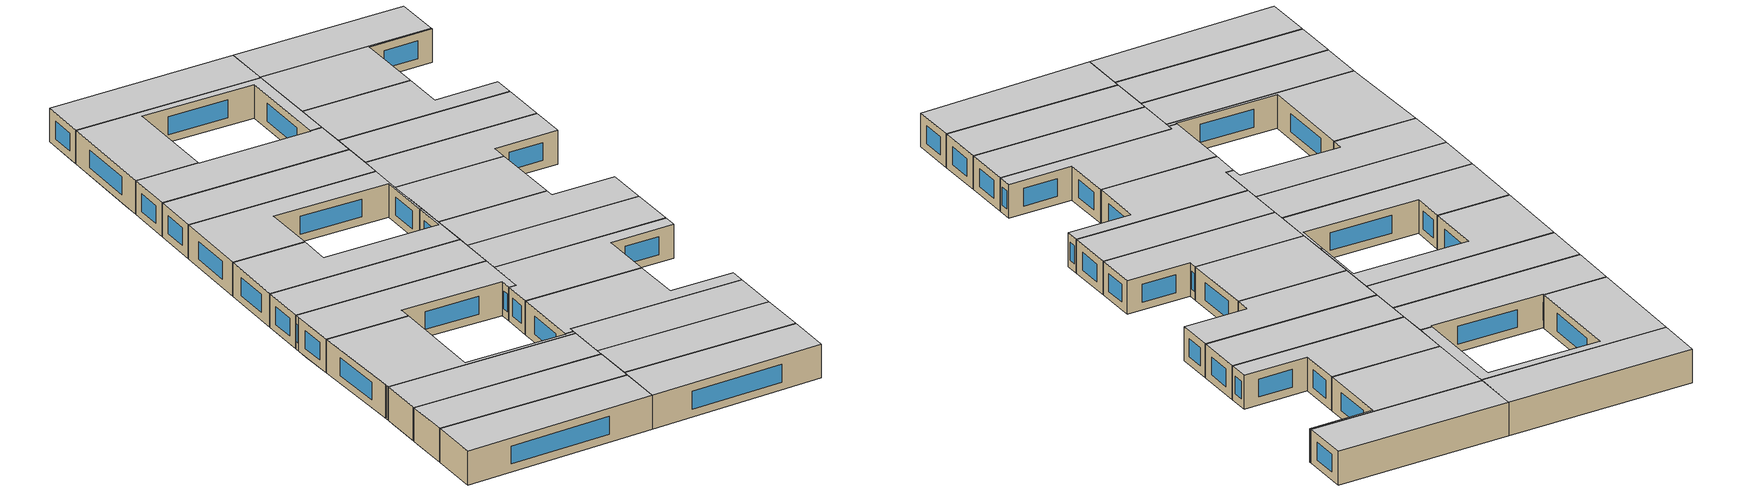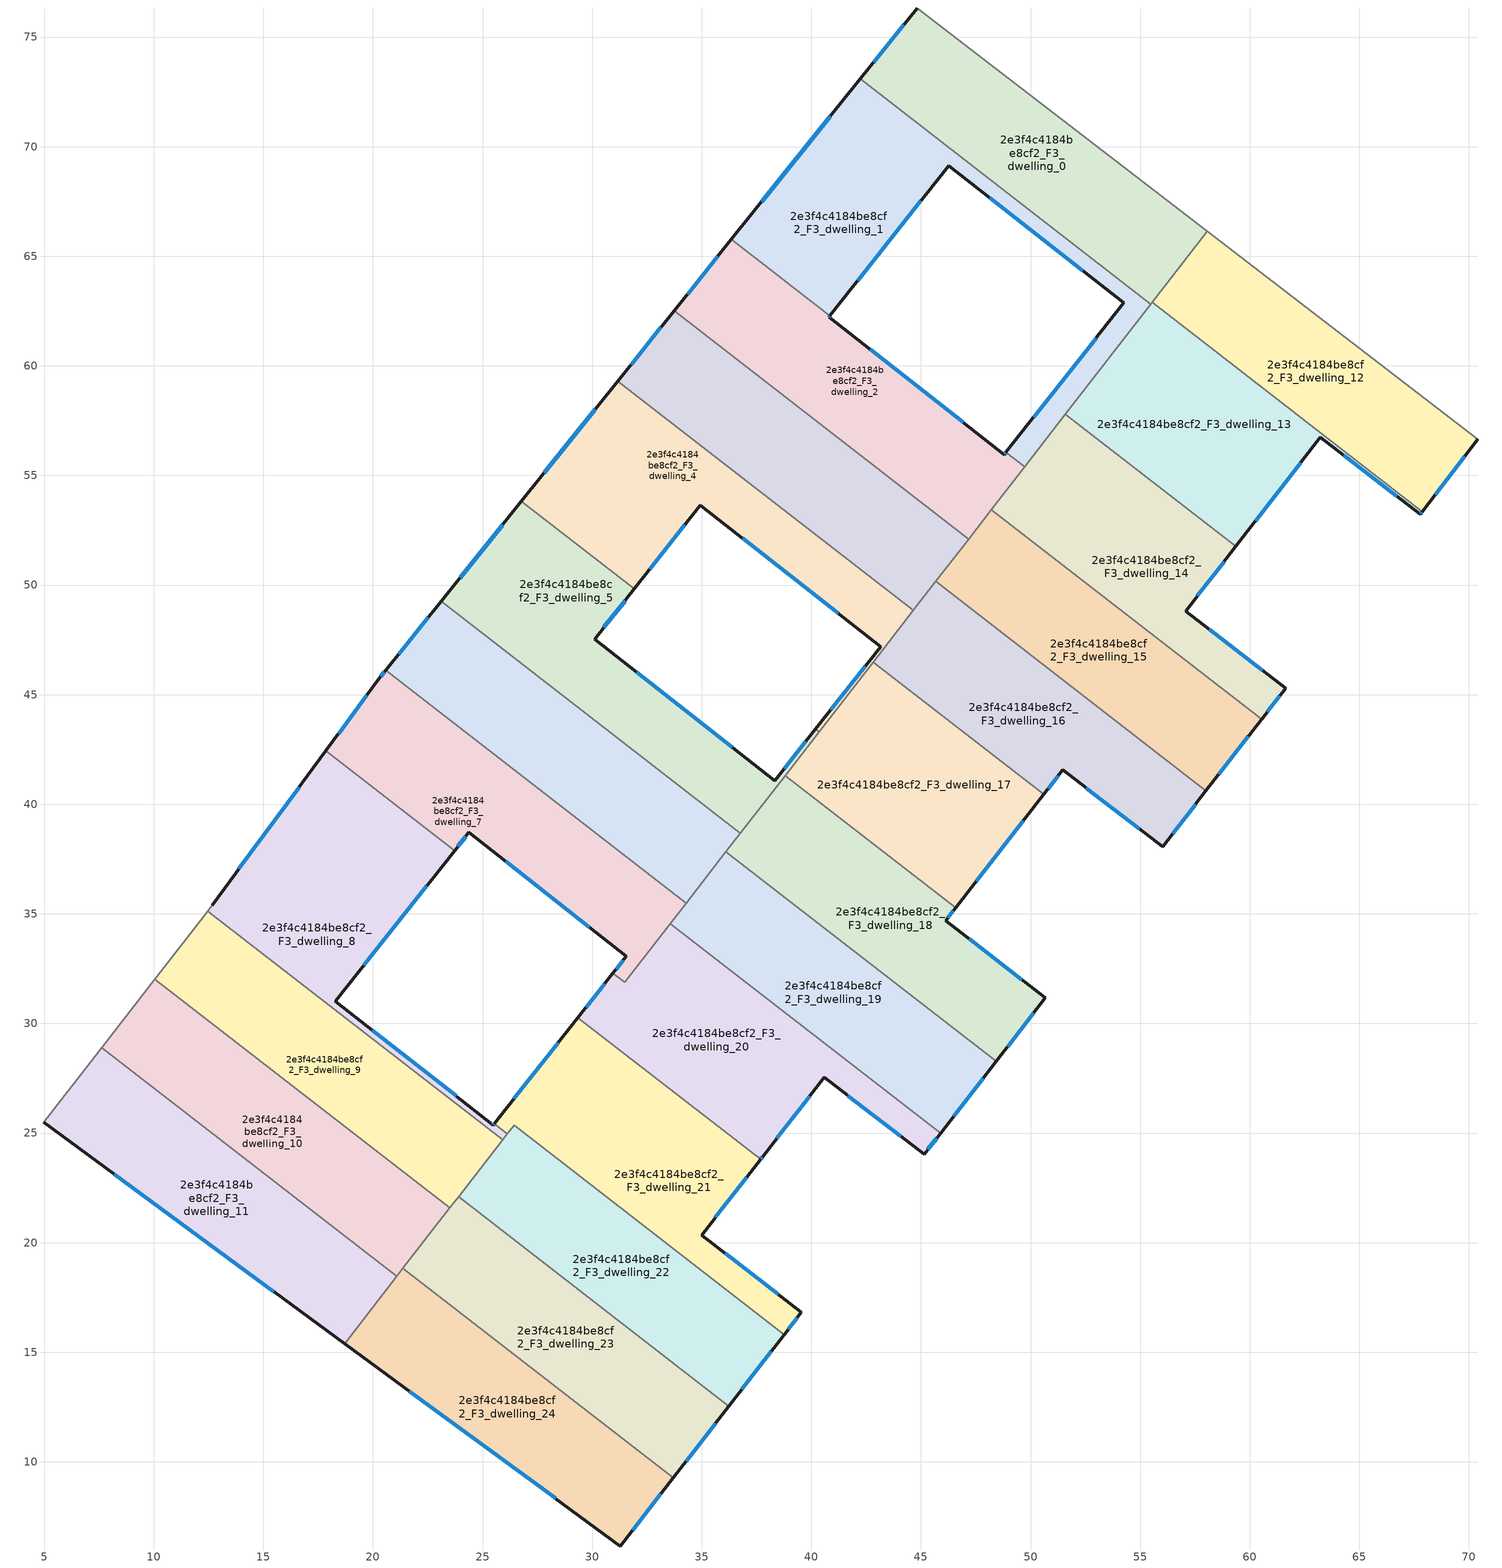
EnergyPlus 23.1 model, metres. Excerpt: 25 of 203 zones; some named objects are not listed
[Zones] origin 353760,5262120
2e3f4c4184be8cf2_F3_dwelling_0
 floor to 2e3f4c4184be8cf2_F2_dwelling_0 (EU_floor_Construction): 58.07,66.14 55.69,63.07 42.43,73.35 44.82,76.32 z9
 floor to 2e3f4c4184be8cf2_F2_dwelling_1 (EU_floor_Construction): 55.69,63.07 55.49,62.81 42.23,73.1 42.43,73.35 z9
 wall outside (EU_wall_Construction): 44.82,76.32 42.23,73.1 z9:12
 wall to 2e3f4c4184be8cf2_F3_dwelling_1 (EU_wall_Construction): 42.23,73.1 55.49,62.81 z9:12
 wall adiabatic (EU_wall_Construction): 58.07,66.14 44.82,76.32 z9:12
 wall to 2e3f4c4184be8cf2_F3_dwelling_12 (EU_wall_Construction): 55.56,62.9 58.07,66.14 z9:12
 wall to 2e3f4c4184be8cf2_F3_dwelling_13 (EU_wall_Construction): 55.49,62.81 55.56,62.9 z9:12
 window (EU_Window_Construction): 44.21,75.57 42.84,73.85 z9.7:11.3
 ceiling to 2e3f4c4184be8cf2_F4_dwelling_0 (EU_floor_Construction): 55.49,62.81 58.07,66.14 44.82,76.32 42.23,73.1 z12
2e3f4c4184be8cf2_F3_dwelling_1
 floor to 2e3f4c4184be8cf2_F2_dwelling_1 (EU_floor_Construction): 46.26,69.14 41.83,63.53 37.35,67.01 42.23,73.1 55.49,62.81 50.71,56.64 49.86,57.3 54.26,62.87 z9
 floor to 2e3f4c4184be8cf2_F2_dwelling_2 (EU_floor_Construction): 50.71,56.64 49.73,55.39 48.88,56.05 49.86,57.3 z9; 41.83,63.53 40.85,62.28 36.35,65.76 37.35,67.01 z9
 wall outside (EU_wall_Construction): 40.85,62.28 46.26,69.14 54.26,62.87 48.88,56.05 / 42.23,73.1 36.35,65.76 z9:12
 wall to 2e3f4c4184be8cf2_F3_dwelling_2 (EU_wall_Construction): 48.88,56.05 49.73,55.39 / 36.35,65.76 40.85,62.28 z9:12
 wall to 2e3f4c4184be8cf2_F3_dwelling_13 (EU_wall_Construction): 51.59,57.79 55.49,62.81 z9:12
 wall to 2e3f4c4184be8cf2_F3_dwelling_14 (EU_wall_Construction): 49.73,55.39 51.59,57.79 z9:12
 window (EU_Window_Construction): 53,61.27 50.14,57.65 / 48.14,67.66 52.38,64.34 / 42.12,63.89 44.99,67.53 / 40.85,71.38 37.73,67.49 z9.7:11.3
 ceiling to 2e3f4c4184be8cf2_F4_dwelling_1 (EU_floor_Construction): 49.73,55.39 55.49,62.81 42.23,73.1 36.35,65.76 40.85,62.28 46.26,69.14 54.26,62.87 48.88,56.05 z12
2e3f4c4184be8cf2_F3_dwelling_10
 floor to 2e3f4c4184be8cf2_F2_dwelling_11 (EU_floor_Construction): 23.21,21.2 21.09,18.46 7.62,28.9 9.75,31.64 z9
 floor to 2e3f4c4184be8cf2_F2_dwelling_10 (EU_floor_Construction): 23.51,21.58 23.21,21.2 9.75,31.64 10.05,32.02 z9
 wall adiabatic (EU_wall_Construction): 10.05,32.02 7.62,28.9 z9:12
 wall to 2e3f4c4184be8cf2_F3_dwelling_9 (EU_wall_Construction): 23.51,21.58 10.05,32.02 z9:12
 wall to 2e3f4c4184be8cf2_F3_dwelling_11 (EU_wall_Construction): 7.62,28.9 21.09,18.46 z9:12
 wall to 2e3f4c4184be8cf2_F3_dwelling_23 (EU_wall_Construction): 21.37,18.82 23.51,21.58 z9:12
 wall to 2e3f4c4184be8cf2_F3_dwelling_24 (EU_wall_Construction): 21.09,18.46 21.37,18.82 z9:12
 ceiling to 2e3f4c4184be8cf2_F4_dwelling_10 (EU_floor_Construction): 21.09,18.46 23.51,21.58 10.05,32.02 7.62,28.9 z12
2e3f4c4184be8cf2_F3_dwelling_11
 floor to 2e3f4c4184be8cf2_F2_dwelling_12 (EU_floor_Construction): 20.89,18.21 18.71,15.4 4.97,25.49 7.43,28.65 z9
 floor to 2e3f4c4184be8cf2_F2_dwelling_11 (EU_floor_Construction): 21.09,18.46 20.89,18.21 7.43,28.65 7.62,28.9 z9
 wall outside (EU_wall_Construction): 4.97,25.49 18.71,15.4 z9:12
 wall adiabatic (EU_wall_Construction): 7.62,28.9 4.97,25.49 z9:12
 wall to 2e3f4c4184be8cf2_F3_dwelling_24 (EU_wall_Construction): 18.71,15.4 21.09,18.46 z9:12
 window (EU_Window_Construction): 8.2,23.12 15.48,17.77 z9.7:11.3
 ceiling to 2e3f4c4184be8cf2_F4_dwelling_11 (EU_floor_Construction): 18.71,15.4 21.09,18.46 7.62,28.9 4.97,25.49 z12
2e3f4c4184be8cf2_F3_dwelling_12
 floor to 2e3f4c4184be8cf2_F2_dwelling_13 (EU_floor_Construction): 70.41,56.66 67.88,53.34 55.55,62.9 58.07,66.14 z9
 wall outside (EU_wall_Construction): 67.88,53.34 70.41,56.66 z9:12
 wall to 2e3f4c4184be8cf2_F3_dwelling_13 (EU_wall_Construction): 55.55,62.9 67.88,53.34 z9:12
 wall adiabatic (EU_wall_Construction): 70.41,56.66 58.07,66.14 z9:12
 window (EU_Window_Construction): 68.47,54.12 69.82,55.88 z9.7:11.3
 ceiling to 2e3f4c4184be8cf2_F4_dwelling_12 (EU_floor_Construction): 67.88,53.34 70.41,56.66 58.07,66.14 55.55,62.9 z12
2e3f4c4184be8cf2_F3_dwelling_13
 floor to 2e3f4c4184be8cf2_F2_dwelling_14 (EU_floor_Construction): 63.22,56.74 59.37,51.76 51.59,57.79 55.55,62.9 67.88,53.34 67.79,53.22 z9
 wall outside (EU_wall_Construction): 59.37,51.76 63.22,56.74 67.79,53.22 67.88,53.34 z9:12
 wall to 2e3f4c4184be8cf2_F3_dwelling_14 (EU_wall_Construction): 51.59,57.79 59.37,51.76 z9:12
 window (EU_Window_Construction): 67.81,53.25 67.86,53.31 / 64.3,55.91 66.71,54.05 / 60.27,52.93 62.32,55.57 z9.7:11.3
 ceiling to 2e3f4c4184be8cf2_F4_dwelling_13 (EU_floor_Construction): 67.79,53.22 67.88,53.34 55.55,62.9 51.59,57.79 59.37,51.76 63.22,56.74 z12
2e3f4c4184be8cf2_F3_dwelling_14
 floor to 2e3f4c4184be8cf2_F2_dwelling_15 (EU_floor_Construction): 59.37,51.76 57.07,48.81 61.64,45.29 60.54,43.88 48.22,53.43 51.59,57.79 z9
 wall outside (EU_wall_Construction): 60.54,43.88 61.64,45.29 57.07,48.81 59.37,51.76 z9:12
 wall to 2e3f4c4184be8cf2_F3_dwelling_15 (EU_wall_Construction): 48.22,53.43 60.54,43.88 z9:12
 wall to 2e3f4c4184be8cf2_F3_dwelling_2 (EU_wall_Construction): 49.73,55.39 48.22,53.43 z9:12
 window (EU_Window_Construction): 57.61,49.5 58.83,51.07 / 60.56,46.12 58.14,47.98 / 60.8,44.21 61.38,44.96 z9.7:11.3
 ceiling to 2e3f4c4184be8cf2_F4_dwelling_14 (EU_floor_Construction): 60.54,43.88 61.64,45.29 57.07,48.81 59.37,51.76 51.59,57.79 48.22,53.43 z12
2e3f4c4184be8cf2_F3_dwelling_15
 floor to 2e3f4c4184be8cf2_F2_dwelling_16 (EU_floor_Construction): 60.54,43.88 58,40.61 45.68,50.17 48.22,53.43 z9
 wall outside (EU_wall_Construction): 58,40.61 60.54,43.88 z9:12
 wall to 2e3f4c4184be8cf2_F3_dwelling_16 (EU_wall_Construction): 45.68,50.17 58,40.61 z9:12
 wall to 2e3f4c4184be8cf2_F3_dwelling_3 (EU_wall_Construction): 47.17,52.09 45.68,50.17 z9:12
 wall to 2e3f4c4184be8cf2_F3_dwelling_2 (EU_wall_Construction): 48.21,53.43 47.17,52.09 z9:12
 window (EU_Window_Construction): 58.6,41.38 59.94,43.11 z9.7:11.3
 ceiling to 2e3f4c4184be8cf2_F4_dwelling_15 (EU_floor_Construction): 58,40.61 60.54,43.88 48.22,53.43 45.68,50.17 z12
2e3f4c4184be8cf2_F3_dwelling_16
 floor to 2e3f4c4184be8cf2_F2_dwelling_17 (EU_floor_Construction): 58,40.61 56.02,38.06 51.47,41.56 50.6,40.45 42.83,46.49 45.68,50.17 z9
 wall outside (EU_wall_Construction): 50.6,40.45 51.47,41.56 56.02,38.06 58,40.61 z9:12
 wall to 2e3f4c4184be8cf2_F3_dwelling_17 (EU_wall_Construction): 42.83,46.49 50.6,40.45 z9:12
 wall to 2e3f4c4184be8cf2_F3_dwelling_4 (EU_wall_Construction): 44.66,48.85 42.83,46.49 z9:12
 wall to 2e3f4c4184be8cf2_F3_dwelling_3 (EU_wall_Construction): 45.68,50.17 44.66,48.85 z9:12
 window (EU_Window_Construction): 56.49,38.66 57.54,40.01 / 52.54,40.74 54.95,38.88 / 50.81,40.71 51.26,41.3 z9.7:11.3
 ceiling to 2e3f4c4184be8cf2_F4_dwelling_16 (EU_floor_Construction): 56.02,38.06 58,40.61 45.68,50.17 42.83,46.49 50.6,40.45 51.47,41.56 z12
2e3f4c4184be8cf2_F3_dwelling_17
 floor to 2e3f4c4184be8cf2_F2_dwelling_18 (EU_floor_Construction): 50.6,40.45 46.59,35.28 38.81,41.31 42.83,46.49 z9
 wall outside (EU_wall_Construction): 46.59,35.28 50.6,40.45 z9:12
 wall to 2e3f4c4184be8cf2_F3_dwelling_18 (EU_wall_Construction): 38.81,41.31 46.59,35.28 z9:12
 wall to 2e3f4c4184be8cf2_F3_dwelling_5 (EU_wall_Construction): 40.35,43.3 38.81,41.31 z9:12
 wall to 2e3f4c4184be8cf2_F3_dwelling_4 (EU_wall_Construction): 42.82,46.49 40.35,43.3 z9:12
 window (EU_Window_Construction): 47.53,36.49 49.66,39.24 z9.7:11.3
 ceiling to 2e3f4c4184be8cf2_F4_dwelling_17 (EU_floor_Construction): 46.59,35.28 50.6,40.45 42.83,46.49 38.81,41.31 z12
2e3f4c4184be8cf2_F3_dwelling_18
 floor to 2e3f4c4184be8cf2_F2_dwelling_19 (EU_floor_Construction): 46.59,35.28 46.12,34.68 50.68,31.16 48.43,28.26 36.11,37.82 38.81,41.31 z9
 wall outside (EU_wall_Construction): 48.43,28.26 50.68,31.16 46.12,34.68 46.59,35.28 z9:12
 wall to 2e3f4c4184be8cf2_F3_dwelling_19 (EU_wall_Construction): 36.11,37.82 48.43,28.26 z9:12
 wall to 2e3f4c4184be8cf2_F3_dwelling_6 (EU_wall_Construction): 36.77,38.67 36.11,37.82 z9:12
 wall to 2e3f4c4184be8cf2_F3_dwelling_5 (EU_wall_Construction): 38.81,41.31 36.77,38.67 z9:12
 window (EU_Window_Construction): 46.23,34.82 46.48,35.14 / 49.61,31.99 47.19,33.85 / 48.96,28.94 50.15,30.48 z9.7:11.3
 ceiling to 2e3f4c4184be8cf2_F4_dwelling_18 (EU_floor_Construction): 48.43,28.26 50.68,31.16 46.12,34.68 46.59,35.28 38.81,41.31 36.11,37.82 z12
2e3f4c4184be8cf2_F3_dwelling_19
 floor to 2e3f4c4184be8cf2_F2_dwelling_20 (EU_floor_Construction): 48.43,28.26 45.89,25 33.57,34.55 36.11,37.82 z9
 wall outside (EU_wall_Construction): 45.89,25 48.43,28.26 z9:12
 wall to 2e3f4c4184be8cf2_F3_dwelling_20 (EU_wall_Construction): 33.57,34.55 45.89,25 z9:12
 wall to 2e3f4c4184be8cf2_F3_dwelling_7 (EU_wall_Construction): 34.29,35.48 33.57,34.55 z9:12
 wall to 2e3f4c4184be8cf2_F3_dwelling_6 (EU_wall_Construction): 36.11,37.82 34.29,35.48 z9:12
 window (EU_Window_Construction): 46.49,25.76 47.83,27.5 z9.7:11.3
 ceiling to 2e3f4c4184be8cf2_F4_dwelling_19 (EU_floor_Construction): 45.89,25 48.43,28.26 36.11,37.82 33.57,34.55 z12
2e3f4c4184be8cf2_F3_dwelling_2
 floor to 2e3f4c4184be8cf2_F2_dwelling_2 (EU_floor_Construction): 40.85,62.28 40.81,62.22 48.8,55.95 48.88,56.05 49.73,55.39 47.75,52.84 34.33,63.25 36.35,65.76 z9
 floor to 2e3f4c4184be8cf2_F2_dwelling_3 (EU_floor_Construction): 47.75,52.84 47.17,52.09 33.74,62.51 34.33,63.25 z9
 wall outside (EU_wall_Construction): 48.88,56.05 48.8,55.95 40.81,62.22 40.85,62.28 / 36.35,65.76 33.74,62.51 z9:12
 wall to 2e3f4c4184be8cf2_F3_dwelling_3 (EU_wall_Construction): 33.74,62.51 47.17,52.09 z9:12
 window (EU_Window_Construction): 46.93,57.42 42.68,60.75 / 48.86,56.03 48.82,55.97 / 35.74,65 34.35,63.27 / 40.82,62.24 40.84,62.26 z9.7:11.3
 ceiling to 2e3f4c4184be8cf2_F4_dwelling_2 (EU_floor_Construction): 47.17,52.09 49.73,55.39 48.88,56.05 48.8,55.95 40.81,62.22 40.85,62.28 36.35,65.76 33.74,62.51 z12
2e3f4c4184be8cf2_F3_dwelling_20
 floor to 2e3f4c4184be8cf2_F2_dwelling_21 (EU_floor_Construction): 40.58,27.54 37.77,23.92 30,29.95 33.57,34.55 45.89,25 45.14,24.03 z9
 floor to 2e3f4c4184be8cf2_F2_dwelling_8 (EU_floor_Construction): 33.34,34.26 29.91,29.83 29.35,30.26 30.95,32.29 31.49,31.87 z9
 floor to 2e3f4c4184be8cf2_F2_dwelling_22 (EU_floor_Construction): 37.77,23.92 37.68,23.8 29.91,29.83 30,29.95 z9
 wall outside (EU_wall_Construction): 37.68,23.8 37.77,23.92 40.58,27.54 45.14,24.03 45.89,25 / 30.95,32.29 29.35,30.26 z9:12
 wall to 2e3f4c4184be8cf2_F3_dwelling_7 (EU_wall_Construction): 33.57,34.55 31.49,31.87 30.95,32.29 z9:12
 wall to 2e3f4c4184be8cf2_F3_dwelling_21 (EU_wall_Construction): 29.35,30.26 37.68,23.8 z9:12
 window (EU_Window_Construction): 45.32,24.26 45.72,24.77 / 41.65,26.71 44.07,24.85 / 38.43,24.77 39.92,26.69 / 37.7,23.83 37.75,23.89 / 30.57,31.81 29.72,30.74 z9.7:11.3
 ceiling to 2e3f4c4184be8cf2_F4_dwelling_20 (EU_floor_Construction): 45.14,24.03 45.89,25 33.57,34.55 31.49,31.87 30.95,32.29 29.35,30.26 37.68,23.8 37.77,23.92 40.58,27.54 z12
2e3f4c4184be8cf2_F3_dwelling_21
 floor to 2e3f4c4184be8cf2_F2_dwelling_22 (EU_floor_Construction): 37.68,23.8 35,20.33 39.55,16.82 38.76,15.8 26.44,25.36 29.91,29.83 z9
 floor to 2e3f4c4184be8cf2_F2_dwelling_9 (EU_floor_Construction): 29.85,29.76 26.13,24.96 25.53,25.43 29.3,30.2 z9
 floor to 2e3f4c4184be8cf2_F2_dwelling_8 (EU_floor_Construction): 29.91,29.83 29.85,29.76 29.3,30.2 29.35,30.26 z9
 wall outside (EU_wall_Construction): 38.76,15.8 39.55,16.82 35,20.33 37.68,23.8 / 29.35,30.26 25.53,25.43 z9:12
 wall to 2e3f4c4184be8cf2_F3_dwelling_22 (EU_wall_Construction): 26.13,24.96 26.44,25.36 38.76,15.8 z9:12
 wall to 2e3f4c4184be8cf2_F3_dwelling_8 (EU_wall_Construction): 25.53,25.43 26.13,24.96 z9:12
 window (EU_Window_Construction): 38.95,16.04 39.37,16.58 / 28.45,29.13 26.43,26.56 / 35.63,21.15 37.05,22.99 / 38.48,17.64 36.07,19.51 z9.7:11.3
 ceiling to 2e3f4c4184be8cf2_F4_dwelling_21 (EU_floor_Construction): 38.76,15.8 39.55,16.82 35,20.33 37.68,23.8 29.35,30.26 25.53,25.43 26.13,24.96 26.44,25.36 z12
2e3f4c4184be8cf2_F3_dwelling_22
 floor to 2e3f4c4184be8cf2_F2_dwelling_23 (EU_floor_Construction): 38.76,15.8 36.23,12.54 23.91,22.09 26.44,25.36 z9
 wall outside (EU_wall_Construction): 36.23,12.54 38.76,15.8 z9:12
 wall to 2e3f4c4184be8cf2_F3_dwelling_23 (EU_wall_Construction): 23.91,22.09 36.23,12.54 z9:12
 wall to 2e3f4c4184be8cf2_F3_dwelling_8 (EU_wall_Construction): 26.13,24.96 25.92,24.69 z9:12
 wall to 2e3f4c4184be8cf2_F3_dwelling_9 (EU_wall_Construction): 25.92,24.69 23.91,22.09 z9:12
 window (EU_Window_Construction): 36.82,13.3 38.17,15.03 z9.7:11.3
 ceiling to 2e3f4c4184be8cf2_F4_dwelling_22 (EU_floor_Construction): 36.23,12.54 38.76,15.8 26.44,25.36 23.91,22.09 z12
2e3f4c4184be8cf2_F3_dwelling_23
 floor to 2e3f4c4184be8cf2_F2_dwelling_24 (EU_floor_Construction): 36.23,12.54 33.69,9.27 21.37,18.83 23.91,22.09 z9
 wall outside (EU_wall_Construction): 33.69,9.27 36.23,12.54 z9:12
 wall to 2e3f4c4184be8cf2_F3_dwelling_24 (EU_wall_Construction): 21.37,18.83 33.69,9.27 z9:12
 wall to 2e3f4c4184be8cf2_F3_dwelling_9 (EU_wall_Construction): 23.91,22.09 23.6,21.7 23.51,21.58 z9:12
 window (EU_Window_Construction): 34.29,10.04 35.63,11.77 z9.7:11.3
 ceiling to 2e3f4c4184be8cf2_F4_dwelling_23 (EU_floor_Construction): 33.69,9.27 36.23,12.54 23.91,22.09 21.37,18.83 z12
2e3f4c4184be8cf2_F3_dwelling_24
 floor to 2e3f4c4184be8cf2_F2_dwelling_25 (EU_floor_Construction): 33.69,9.27 31.28,6.16 18.71,15.4 21.37,18.83 z9
 wall outside (EU_wall_Construction): 18.71,15.4 31.28,6.16 33.69,9.27 z9:12
 window (EU_Window_Construction): 31.85,6.89 33.13,8.54 / 21.66,13.23 28.33,8.33 z9.7:11.3
 ceiling to 2e3f4c4184be8cf2_F4_dwelling_24 (EU_floor_Construction): 31.28,6.16 33.69,9.27 21.37,18.83 18.71,15.4 z12
2e3f4c4184be8cf2_F3_dwelling_3
 floor to 2e3f4c4184be8cf2_F2_dwelling_3 (EU_floor_Construction): 47.17,52.09 45.43,49.84 31.96,60.29 33.74,62.51 z9
 floor to 2e3f4c4184be8cf2_F2_dwelling_4 (EU_floor_Construction): 45.43,49.84 44.66,48.85 31.17,59.31 31.96,60.29 z9
 wall outside (EU_wall_Construction): 33.74,62.51 31.17,59.31 z9:12
 wall to 2e3f4c4184be8cf2_F3_dwelling_4 (EU_wall_Construction): 31.17,59.31 44.66,48.85 z9:12
 window (EU_Window_Construction): 33.14,61.76 31.77,60.06 z9.7:11.3
 ceiling to 2e3f4c4184be8cf2_F4_dwelling_3 (EU_floor_Construction): 44.66,48.85 47.17,52.09 33.74,62.51 31.17,59.31 z12
2e3f4c4184be8cf2_F3_dwelling_4
 floor to 2e3f4c4184be8cf2_F2_dwelling_4 (EU_floor_Construction): 44.66,48.85 42.81,46.47 42.67,46.57 43.16,47.19 34.94,53.64 34.41,52.98 29.29,56.96 31.17,59.31 z9
 floor to 2e3f4c4184be8cf2_F2_dwelling_5 (EU_floor_Construction): 42.81,46.47 40.35,43.3 40.19,43.42 42.67,46.57 z9; 34.41,52.98 31.93,49.83 26.78,53.83 29.29,56.96 z9
 wall outside (EU_wall_Construction): 31.93,49.83 34.94,53.64 43.16,47.19 40.19,43.42 / 31.17,59.31 26.78,53.83 z9:12
 wall to 2e3f4c4184be8cf2_F3_dwelling_5 (EU_wall_Construction): 40.19,43.42 40.35,43.3 / 26.78,53.83 31.93,49.83 z9:12
 window (EU_Window_Construction): 42.46,46.3 40.88,44.31 / 36.87,52.13 41.23,48.7 / 32.63,50.72 34.23,52.75 / 30.14,58.02 27.81,55.11 z9.7:11.3
 ceiling to 2e3f4c4184be8cf2_F4_dwelling_4 (EU_floor_Construction): 43.16,47.19 40.19,43.42 40.35,43.3 44.66,48.85 31.17,59.31 26.78,53.83 31.93,49.83 34.94,53.64 z12
2e3f4c4184be8cf2_F3_dwelling_5
 floor to 2e3f4c4184be8cf2_F2_dwelling_5 (EU_floor_Construction): 31.93,49.83 30.11,47.53 38.33,41.08 40.19,43.42 40.35,43.3 37.91,40.15 24.28,50.72 26.78,53.83 z9
 floor to 2e3f4c4184be8cf2_F2_dwelling_6 (EU_floor_Construction): 37.91,40.15 36.77,38.67 23.12,49.26 24.28,50.72 z9
 wall outside (EU_wall_Construction): 26.78,53.83 23.12,49.26 / 40.19,43.42 38.33,41.08 30.11,47.53 31.93,49.83 z9:12
 wall to 2e3f4c4184be8cf2_F3_dwelling_6 (EU_wall_Construction): 23.12,49.26 36.77,38.67 z9:12
 window (EU_Window_Construction): 25.92,52.75 23.98,50.33 / 30.54,48.07 31.5,49.29 / 36.4,42.59 32.04,46.02 / 39.75,42.87 38.77,41.63 z9.7:11.3
 ceiling to 2e3f4c4184be8cf2_F4_dwelling_5 (EU_floor_Construction): 38.33,41.08 30.11,47.53 31.93,49.83 26.78,53.83 23.12,49.26 36.77,38.67 40.35,43.3 40.19,43.42 z12
2e3f4c4184be8cf2_F3_dwelling_6
 floor to 2e3f4c4184be8cf2_F2_dwelling_6 (EU_floor_Construction): 36.77,38.67 35.62,37.2 21.95,47.81 23.12,49.26 z9
 floor to 2e3f4c4184be8cf2_F2_dwelling_7 (EU_floor_Construction): 35.62,37.2 34.29,35.48 20.59,46.11 21.95,47.81 z9
 wall outside (EU_wall_Construction): 23.12,49.26 20.59,46.11 z9:12
 wall to 2e3f4c4184be8cf2_F3_dwelling_7 (EU_wall_Construction): 20.59,46.11 34.29,35.48 z9:12
 window (EU_Window_Construction): 22.52,48.52 21.18,46.85 z9.7:11.3
 ceiling to 2e3f4c4184be8cf2_F4_dwelling_6 (EU_floor_Construction): 34.29,35.48 36.77,38.67 23.12,49.26 20.59,46.11 z12
2e3f4c4184be8cf2_F3_dwelling_7
 floor to 2e3f4c4184be8cf2_F2_dwelling_7 (EU_floor_Construction): 34.29,35.48 33.34,34.26 19.66,44.88 20.29,45.75 20.59,46.11 z9
 floor to 2e3f4c4184be8cf2_F2_dwelling_8 (EU_floor_Construction): 33.34,34.26 31.49,31.87 30.95,32.29 31.56,33.06 24.38,38.71 23.72,37.89 17.86,42.44 19.66,44.88 z9
 wall outside (EU_wall_Construction): 23.72,37.89 24.38,38.71 31.56,33.06 30.95,32.29 / 20.59,46.11 20.29,45.75 17.86,42.44 z9:12
 wall to 2e3f4c4184be8cf2_F3_dwelling_8 (EU_wall_Construction): 17.86,42.44 23.72,37.89 z9:12
 window (EU_Window_Construction): 31.42,32.88 31.09,32.47 / 26.06,37.39 29.87,34.39 / 23.88,38.08 24.22,38.52 / 19.72,44.97 18.43,43.21 / 20.52,46.03 20.36,45.83 z9.7:11.3
 ceiling to 2e3f4c4184be8cf2_F4_dwelling_7 (EU_floor_Construction): 31.49,31.87 34.29,35.48 20.59,46.11 20.29,45.75 17.86,42.44 23.72,37.89 24.38,38.71 31.56,33.06 30.95,32.29 z12
2e3f4c4184be8cf2_F3_dwelling_8
 floor to 2e3f4c4184be8cf2_F2_dwelling_8 (EU_floor_Construction): 23.72,37.89 22.07,35.8 16.28,40.29 17.86,42.44 z9
 floor to 2e3f4c4184be8cf2_F2_dwelling_9 (EU_floor_Construction): 22.07,35.8 18.29,31.02 25.48,25.37 25.53,25.43 26.13,24.96 26.02,24.82 25.92,24.69 12.46,35.12 12.64,35.36 16.28,40.29 z9
 wall outside (EU_wall_Construction): 25.53,25.43 25.48,25.37 18.29,31.02 18.31,31.03 23.72,37.89 / 17.86,42.44 12.67,35.4 z9:12
 wall to 2e3f4c4184be8cf2_F3_dwelling_9 (EU_wall_Construction): 12.46,35.12 25.92,24.69 z9:12
 wall adiabatic (EU_wall_Construction): 12.67,35.4 12.64,35.36 12.46,35.12 z9:12
 window (EU_Window_Construction): 25.52,25.41 25.49,25.38 / 16.64,40.79 13.89,37.05 / 19.58,32.64 22.45,36.28 / 23.79,26.69 19.98,29.69 z9.7:11.3
 ceiling to 2e3f4c4184be8cf2_F4_dwelling_8 (EU_floor_Construction): 25.92,24.69 26.13,24.96 25.53,25.43 25.48,25.37 18.29,31.02 18.31,31.03 23.72,37.89 17.86,42.44 12.67,35.4 12.64,35.36 12.46,35.12 z12
2e3f4c4184be8cf2_F3_dwelling_9
 floor to 2e3f4c4184be8cf2_F2_dwelling_10 (EU_floor_Construction): 25.53,24.19 23.6,21.7 23.51,21.58 10.05,32.02 12.08,34.63 z9
 floor to 2e3f4c4184be8cf2_F2_dwelling_9 (EU_floor_Construction): 25.92,24.69 25.53,24.19 12.08,34.63 12.46,35.12 z9
 wall adiabatic (EU_wall_Construction): 12.46,35.12 10.14,32.14 10.05,32.02 z9:12
 ceiling to 2e3f4c4184be8cf2_F4_dwelling_9 (EU_floor_Construction): 23.6,21.7 25.92,24.69 12.46,35.12 10.14,32.14 10.05,32.02 23.51,21.58 z12
[Building]
EU S2 Campaign: North Axis=0; Terrain=City; Solar Distribution=FullExterior
[Site:Location]
Budapest.Ferenc.Liszt.Intl.AP: Latitude=47.437; Longitude=19.256; Time Zone=1; Elevation=185
[SizingPeriod:WeatherFileDays]
AnnualSizingPeriod: Begin Month=1; Begin Day of Month=1; End Month=12; End Day of Month=31; Day of Week for Start Day=Monday; Use Weather File Daylight Saving Period=No; Use Weather File Rain and Snow Indicators=No
[MATERIAL]
EU_InternalMass_Material: Roughness=MediumRough; Thickness=0.1; Conductivity=1; Density=1800; Specific Heat=900; Thermal Absorptance=0.9; Solar Absorptance=0.7; Visible Absorptance=0.7
[MATERIAL:NOMASS] Roughness=MediumRough; Thermal Absorptance=0.9; Solar Absorptance=0.7; Visible Absorptance=0.7
Name | Thermal Resistance
EU_wall_NoMass | 0.832559
EU_floor_NoMass | 0.872794
[WINDOWMATERIAL:SIMPLEGLAZINGSYSTEM]
EU_Window_SimpleGlazing: UFactor=2.79869; Solar Heat Gain Coefficient=0.75; Visible Transmittance=0.75
[CONSTRUCTION]
EU_wall_Construction: EU_wall_NoMass
EU_floor_Construction: EU_floor_NoMass
EU_Window_Construction: EU_Window_SimpleGlazing
EU_InternalMass_Construction: EU_InternalMass_Material
[ZONE] Type=1; Multiplier=1; Ceiling Height=autocalculate; Floor Area=autocalculate; Part of Total Floor Area=Yes
Name | Volume
2e3f4c4184be8cf2_F3_dwelling_0 | 209.613
2e3f4c4184be8cf2_F3_dwelling_1 | 209.577
2e3f4c4184be8cf2_F3_dwelling_10 | 201.92
2e3f4c4184be8cf2_F3_dwelling_11 | 209.589
2e3f4c4184be8cf2_F3_dwelling_12 | 193.483
2e3f4c4184be8cf2_F3_dwelling_13; 2e3f4c4184be8cf2_F3_dwelling_16 | 193.466
2e3f4c4184be8cf2_F3_dwelling_14 | 193.47
2e3f4c4184be8cf2_F3_dwelling_15 | 193.5
2e3f4c4184be8cf2_F3_dwelling_17 | 193.445
2e3f4c4184be8cf2_F3_dwelling_18 | 193.488
2e3f4c4184be8cf2_F3_dwelling_19 | 193.49
2e3f4c4184be8cf2_F3_dwelling_2 | 209.598
2e3f4c4184be8cf2_F3_dwelling_20 | 203.251
2e3f4c4184be8cf2_F3_dwelling_21 | 202.596
2e3f4c4184be8cf2_F3_dwelling_22 | 193.447
2e3f4c4184be8cf2_F3_dwelling_23 | 193.48
2e3f4c4184be8cf2_F3_dwelling_24 | 193.487
2e3f4c4184be8cf2_F3_dwelling_3 | 209.626
2e3f4c4184be8cf2_F3_dwelling_4 | 209.57
2e3f4c4184be8cf2_F3_dwelling_5 | 209.572
2e3f4c4184be8cf2_F3_dwelling_6 | 209.619
2e3f4c4184be8cf2_F3_dwelling_7 | 209.565
2e3f4c4184be8cf2_F3_dwelling_8 | 207.207
2e3f4c4184be8cf2_F3_dwelling_9 | 200.774
[INTERNALMASS] Construction=EU_InternalMass_Construction
Name | Zone or ZoneList | Surface Area
2e3f4c4184be8cf2_F3_dwelling_0_EU_InternalMass | 2e3f4c4184be8cf2_F3_dwelling_0 | 69.871
2e3f4c4184be8cf2_F3_dwelling_1_EU_InternalMass | 2e3f4c4184be8cf2_F3_dwelling_1 | 69.8589
2e3f4c4184be8cf2_F3_dwelling_2_EU_InternalMass | 2e3f4c4184be8cf2_F3_dwelling_2 | 69.866
2e3f4c4184be8cf2_F3_dwelling_3_EU_InternalMass | 2e3f4c4184be8cf2_F3_dwelling_3 | 69.8756
2e3f4c4184be8cf2_F3_dwelling_4_EU_InternalMass | 2e3f4c4184be8cf2_F3_dwelling_4 | 69.8565
2e3f4c4184be8cf2_F3_dwelling_5_EU_InternalMass | 2e3f4c4184be8cf2_F3_dwelling_5 | 69.8599
2e3f4c4184be8cf2_F3_dwelling_6_EU_InternalMass | 2e3f4c4184be8cf2_F3_dwelling_6 | 69.8729
2e3f4c4184be8cf2_F3_dwelling_7_EU_InternalMass | 2e3f4c4184be8cf2_F3_dwelling_7 | 69.855
2e3f4c4184be8cf2_F3_dwelling_8_EU_InternalMass | 2e3f4c4184be8cf2_F3_dwelling_8 | 69.0692
2e3f4c4184be8cf2_F3_dwelling_9_EU_InternalMass | 2e3f4c4184be8cf2_F3_dwelling_9 | 66.9309
2e3f4c4184be8cf2_F3_dwelling_10_EU_InternalMass | 2e3f4c4184be8cf2_F3_dwelling_10 | 67.3005
2e3f4c4184be8cf2_F3_dwelling_11_EU_InternalMass | 2e3f4c4184be8cf2_F3_dwelling_11 | 69.8628
2e3f4c4184be8cf2_F3_dwelling_12_EU_InternalMass | 2e3f4c4184be8cf2_F3_dwelling_12 | 64.4944
2e3f4c4184be8cf2_F3_dwelling_13_EU_InternalMass | 2e3f4c4184be8cf2_F3_dwelling_13 | 64.4887
2e3f4c4184be8cf2_F3_dwelling_14_EU_InternalMass | 2e3f4c4184be8cf2_F3_dwelling_14 | 64.4901
2e3f4c4184be8cf2_F3_dwelling_15_EU_InternalMass | 2e3f4c4184be8cf2_F3_dwelling_15 | 64.5
2e3f4c4184be8cf2_F3_dwelling_16_EU_InternalMass | 2e3f4c4184be8cf2_F3_dwelling_16 | 64.4884
2e3f4c4184be8cf2_F3_dwelling_17_EU_InternalMass | 2e3f4c4184be8cf2_F3_dwelling_17 | 64.4819
2e3f4c4184be8cf2_F3_dwelling_18_EU_InternalMass | 2e3f4c4184be8cf2_F3_dwelling_18 | 64.4958
2e3f4c4184be8cf2_F3_dwelling_19_EU_InternalMass | 2e3f4c4184be8cf2_F3_dwelling_19 | 64.4968
2e3f4c4184be8cf2_F3_dwelling_20_EU_InternalMass | 2e3f4c4184be8cf2_F3_dwelling_20 | 67.7519
2e3f4c4184be8cf2_F3_dwelling_21_EU_InternalMass | 2e3f4c4184be8cf2_F3_dwelling_21 | 67.5284
2e3f4c4184be8cf2_F3_dwelling_22_EU_InternalMass | 2e3f4c4184be8cf2_F3_dwelling_22 | 64.4824
2e3f4c4184be8cf2_F3_dwelling_23_EU_InternalMass | 2e3f4c4184be8cf2_F3_dwelling_23 | 64.4935
2e3f4c4184be8cf2_F3_dwelling_24_EU_InternalMass | 2e3f4c4184be8cf2_F3_dwelling_24 | 64.4955
[OTHEREQUIPMENT] Fuel Type=Electricity; Design Level Calculation Method=Watts/Area; Power per Zone Floor Area=1; Fraction Latent=0; Fraction Radiant=0; Fraction Lost=0; Carbon Dioxide Generation Rate=0; EndUse Subcategory=EU_Step8_InternalGains
Name | Zone or ZoneList or Space or SpaceList | Schedule
EU_Step8_InternalGain_2e3f4c4184be8cf2_F3_dwelling_0_f000 | 2e3f4c4184be8cf2_F3_dwelling_0 | EU_Step8_GainSchedule_2e3f4c4184be8cf2_F3_dwelling_0_f000
EU_Step8_InternalGain_2e3f4c4184be8cf2_F3_dwelling_1_f000 | 2e3f4c4184be8cf2_F3_dwelling_1 | EU_Step8_GainSchedule_2e3f4c4184be8cf2_F3_dwelling_1_f000
EU_Step8_InternalGain_2e3f4c4184be8cf2_F3_dwelling_2_f000 | 2e3f4c4184be8cf2_F3_dwelling_2 | EU_Step8_GainSchedule_2e3f4c4184be8cf2_F3_dwelling_2_f000
EU_Step8_InternalGain_2e3f4c4184be8cf2_F3_dwelling_3_f000 | 2e3f4c4184be8cf2_F3_dwelling_3 | EU_Step8_GainSchedule_2e3f4c4184be8cf2_F3_dwelling_3_f000
EU_Step8_InternalGain_2e3f4c4184be8cf2_F3_dwelling_4_f000 | 2e3f4c4184be8cf2_F3_dwelling_4 | EU_Step8_GainSchedule_2e3f4c4184be8cf2_F3_dwelling_4_f000
EU_Step8_InternalGain_2e3f4c4184be8cf2_F3_dwelling_5_f000 | 2e3f4c4184be8cf2_F3_dwelling_5 | EU_Step8_GainSchedule_2e3f4c4184be8cf2_F3_dwelling_5_f000
EU_Step8_InternalGain_2e3f4c4184be8cf2_F3_dwelling_6_f000 | 2e3f4c4184be8cf2_F3_dwelling_6 | EU_Step8_GainSchedule_2e3f4c4184be8cf2_F3_dwelling_6_f000
EU_Step8_InternalGain_2e3f4c4184be8cf2_F3_dwelling_7_f000 | 2e3f4c4184be8cf2_F3_dwelling_7 | EU_Step8_GainSchedule_2e3f4c4184be8cf2_F3_dwelling_7_f000
EU_Step8_InternalGain_2e3f4c4184be8cf2_F3_dwelling_8_f000 | 2e3f4c4184be8cf2_F3_dwelling_8 | EU_Step8_GainSchedule_2e3f4c4184be8cf2_F3_dwelling_8_f000
EU_Step8_InternalGain_2e3f4c4184be8cf2_F3_dwelling_9_f000 | 2e3f4c4184be8cf2_F3_dwelling_9 | EU_Step8_GainSchedule_2e3f4c4184be8cf2_F3_dwelling_9_f000
EU_Step8_InternalGain_2e3f4c4184be8cf2_F3_dwelling_10_f000 | 2e3f4c4184be8cf2_F3_dwelling_10 | EU_Step8_GainSchedule_2e3f4c4184be8cf2_F3_dwelling_10_f000
EU_Step8_InternalGain_2e3f4c4184be8cf2_F3_dwelling_11_f000 | 2e3f4c4184be8cf2_F3_dwelling_11 | EU_Step8_GainSchedule_2e3f4c4184be8cf2_F3_dwelling_11_f000
EU_Step8_InternalGain_2e3f4c4184be8cf2_F3_dwelling_12_f000 | 2e3f4c4184be8cf2_F3_dwelling_12 | EU_Step8_GainSchedule_2e3f4c4184be8cf2_F3_dwelling_12_f000
EU_Step8_InternalGain_2e3f4c4184be8cf2_F3_dwelling_13_f000 | 2e3f4c4184be8cf2_F3_dwelling_13 | EU_Step8_GainSchedule_2e3f4c4184be8cf2_F3_dwelling_13_f000
EU_Step8_InternalGain_2e3f4c4184be8cf2_F3_dwelling_14_f000 | 2e3f4c4184be8cf2_F3_dwelling_14 | EU_Step8_GainSchedule_2e3f4c4184be8cf2_F3_dwelling_14_f000
EU_Step8_InternalGain_2e3f4c4184be8cf2_F3_dwelling_15_f000 | 2e3f4c4184be8cf2_F3_dwelling_15 | EU_Step8_GainSchedule_2e3f4c4184be8cf2_F3_dwelling_15_f000
EU_Step8_InternalGain_2e3f4c4184be8cf2_F3_dwelling_16_f000 | 2e3f4c4184be8cf2_F3_dwelling_16 | EU_Step8_GainSchedule_2e3f4c4184be8cf2_F3_dwelling_16_f000
EU_Step8_InternalGain_2e3f4c4184be8cf2_F3_dwelling_17_f000 | 2e3f4c4184be8cf2_F3_dwelling_17 | EU_Step8_GainSchedule_2e3f4c4184be8cf2_F3_dwelling_17_f000
EU_Step8_InternalGain_2e3f4c4184be8cf2_F3_dwelling_18_f000 | 2e3f4c4184be8cf2_F3_dwelling_18 | EU_Step8_GainSchedule_2e3f4c4184be8cf2_F3_dwelling_18_f000
EU_Step8_InternalGain_2e3f4c4184be8cf2_F3_dwelling_19_f000 | 2e3f4c4184be8cf2_F3_dwelling_19 | EU_Step8_GainSchedule_2e3f4c4184be8cf2_F3_dwelling_19_f000
EU_Step8_InternalGain_2e3f4c4184be8cf2_F3_dwelling_20_f000 | 2e3f4c4184be8cf2_F3_dwelling_20 | EU_Step8_GainSchedule_2e3f4c4184be8cf2_F3_dwelling_20_f000
EU_Step8_InternalGain_2e3f4c4184be8cf2_F3_dwelling_21_f000 | 2e3f4c4184be8cf2_F3_dwelling_21 | EU_Step8_GainSchedule_2e3f4c4184be8cf2_F3_dwelling_21_f000
EU_Step8_InternalGain_2e3f4c4184be8cf2_F3_dwelling_22_f000 | 2e3f4c4184be8cf2_F3_dwelling_22 | EU_Step8_GainSchedule_2e3f4c4184be8cf2_F3_dwelling_22_f000
EU_Step8_InternalGain_2e3f4c4184be8cf2_F3_dwelling_23_f000 | 2e3f4c4184be8cf2_F3_dwelling_23 | EU_Step8_GainSchedule_2e3f4c4184be8cf2_F3_dwelling_23_f000
EU_Step8_InternalGain_2e3f4c4184be8cf2_F3_dwelling_24_f000 | 2e3f4c4184be8cf2_F3_dwelling_24 | EU_Step8_GainSchedule_2e3f4c4184be8cf2_F3_dwelling_24_f000
[ZONEVENTILATION:DESIGNFLOWRATE] Schedule=EU_AlwaysOn; Design Flow Rate Calculation Method=AirChanges/Hour; Air Changes per Hour=0.475469; Ventilation Type=Natural; Fan Pressure Rise=0; Fan Total Efficiency=1; Constant Term Coefficient=1; Temperature Term Coefficient=0; Velocity Term Coefficient=0; Velocity Squared Term Coefficient=0; Minimum Indoor Temperature=-100; Maximum Indoor Temperature=100; Delta Temperature=-100; Minimum Outdoor Temperature=-100; Maximum Outdoor Temperature=100; Maximum Wind Speed=40
Name | Zone or ZoneList or Space or SpaceList
EU_ConstantAir_2e3f4c4184be8cf2_F3_dwelling_0 | 2e3f4c4184be8cf2_F3_dwelling_0
EU_ConstantAir_2e3f4c4184be8cf2_F3_dwelling_1 | 2e3f4c4184be8cf2_F3_dwelling_1
EU_ConstantAir_2e3f4c4184be8cf2_F3_dwelling_2 | 2e3f4c4184be8cf2_F3_dwelling_2
EU_ConstantAir_2e3f4c4184be8cf2_F3_dwelling_3 | 2e3f4c4184be8cf2_F3_dwelling_3
EU_ConstantAir_2e3f4c4184be8cf2_F3_dwelling_4 | 2e3f4c4184be8cf2_F3_dwelling_4
EU_ConstantAir_2e3f4c4184be8cf2_F3_dwelling_5 | 2e3f4c4184be8cf2_F3_dwelling_5
EU_ConstantAir_2e3f4c4184be8cf2_F3_dwelling_6 | 2e3f4c4184be8cf2_F3_dwelling_6
EU_ConstantAir_2e3f4c4184be8cf2_F3_dwelling_7 | 2e3f4c4184be8cf2_F3_dwelling_7
EU_ConstantAir_2e3f4c4184be8cf2_F3_dwelling_8 | 2e3f4c4184be8cf2_F3_dwelling_8
EU_ConstantAir_2e3f4c4184be8cf2_F3_dwelling_9 | 2e3f4c4184be8cf2_F3_dwelling_9
EU_ConstantAir_2e3f4c4184be8cf2_F3_dwelling_10 | 2e3f4c4184be8cf2_F3_dwelling_10
EU_ConstantAir_2e3f4c4184be8cf2_F3_dwelling_11 | 2e3f4c4184be8cf2_F3_dwelling_11
EU_ConstantAir_2e3f4c4184be8cf2_F3_dwelling_12 | 2e3f4c4184be8cf2_F3_dwelling_12
EU_ConstantAir_2e3f4c4184be8cf2_F3_dwelling_13 | 2e3f4c4184be8cf2_F3_dwelling_13
EU_ConstantAir_2e3f4c4184be8cf2_F3_dwelling_14 | 2e3f4c4184be8cf2_F3_dwelling_14
EU_ConstantAir_2e3f4c4184be8cf2_F3_dwelling_15 | 2e3f4c4184be8cf2_F3_dwelling_15
EU_ConstantAir_2e3f4c4184be8cf2_F3_dwelling_16 | 2e3f4c4184be8cf2_F3_dwelling_16
EU_ConstantAir_2e3f4c4184be8cf2_F3_dwelling_17 | 2e3f4c4184be8cf2_F3_dwelling_17
EU_ConstantAir_2e3f4c4184be8cf2_F3_dwelling_18 | 2e3f4c4184be8cf2_F3_dwelling_18
EU_ConstantAir_2e3f4c4184be8cf2_F3_dwelling_19 | 2e3f4c4184be8cf2_F3_dwelling_19
EU_ConstantAir_2e3f4c4184be8cf2_F3_dwelling_20 | 2e3f4c4184be8cf2_F3_dwelling_20
EU_ConstantAir_2e3f4c4184be8cf2_F3_dwelling_21 | 2e3f4c4184be8cf2_F3_dwelling_21
EU_ConstantAir_2e3f4c4184be8cf2_F3_dwelling_22 | 2e3f4c4184be8cf2_F3_dwelling_22
EU_ConstantAir_2e3f4c4184be8cf2_F3_dwelling_23 | 2e3f4c4184be8cf2_F3_dwelling_23
EU_ConstantAir_2e3f4c4184be8cf2_F3_dwelling_24 | 2e3f4c4184be8cf2_F3_dwelling_24
[HVACTEMPLATE:ZONE:IDEALLOADSAIRSYSTEM] System Availability Schedule=EU_AlwaysOn; Maximum Heating Supply Air Temperature=50; Minimum Cooling Supply Air Temperature=13; Maximum Heating Supply Air Humidity Ratio=0.0156; Minimum Cooling Supply Air Humidity Ratio=0.0077; Heating Limit=NoLimit; Cooling Limit=NoLimit; Heating Availability Schedule=EU_AlwaysOn; Cooling Availability Schedule=EU_CoolingOff; Dehumidification Control Type=ConstantSensibleHeatRatio; Cooling Sensible Heat Ratio=0.7; Dehumidification Setpoint=60; Humidification Control Type=None; Humidification Setpoint=30; Outdoor Air Method=None; Outdoor Air Flow Rate per Person=0.00944; Outdoor Air Flow Rate per Zone Floor Area=0; Outdoor Air Flow Rate per Zone=0; Demand Controlled Ventilation Type=None; Outdoor Air Economizer Type=NoEconomizer; Heat Recovery Type=None; Sensible Heat Recovery Effectiveness=0.7; Latent Heat Recovery Effectiveness=0.65
Name | Template Thermostat
2e3f4c4184be8cf2_F3_dwelling_0 | EU_HeatOnly_2e3f4c4184be8cf2_F3_dwelling_0
2e3f4c4184be8cf2_F3_dwelling_1 | EU_HeatOnly_2e3f4c4184be8cf2_F3_dwelling_1
2e3f4c4184be8cf2_F3_dwelling_2 | EU_HeatOnly_2e3f4c4184be8cf2_F3_dwelling_2
2e3f4c4184be8cf2_F3_dwelling_3 | EU_HeatOnly_2e3f4c4184be8cf2_F3_dwelling_3
2e3f4c4184be8cf2_F3_dwelling_4 | EU_HeatOnly_2e3f4c4184be8cf2_F3_dwelling_4
2e3f4c4184be8cf2_F3_dwelling_5 | EU_HeatOnly_2e3f4c4184be8cf2_F3_dwelling_5
2e3f4c4184be8cf2_F3_dwelling_6 | EU_HeatOnly_2e3f4c4184be8cf2_F3_dwelling_6
2e3f4c4184be8cf2_F3_dwelling_7 | EU_HeatOnly_2e3f4c4184be8cf2_F3_dwelling_7
2e3f4c4184be8cf2_F3_dwelling_8 | EU_HeatOnly_2e3f4c4184be8cf2_F3_dwelling_8
2e3f4c4184be8cf2_F3_dwelling_9 | EU_HeatOnly_2e3f4c4184be8cf2_F3_dwelling_9
2e3f4c4184be8cf2_F3_dwelling_10 | EU_HeatOnly_2e3f4c4184be8cf2_F3_dwelling_10
2e3f4c4184be8cf2_F3_dwelling_11 | EU_HeatOnly_2e3f4c4184be8cf2_F3_dwelling_11
2e3f4c4184be8cf2_F3_dwelling_12 | EU_HeatOnly_2e3f4c4184be8cf2_F3_dwelling_12
2e3f4c4184be8cf2_F3_dwelling_13 | EU_HeatOnly_2e3f4c4184be8cf2_F3_dwelling_13
2e3f4c4184be8cf2_F3_dwelling_14 | EU_HeatOnly_2e3f4c4184be8cf2_F3_dwelling_14
2e3f4c4184be8cf2_F3_dwelling_15 | EU_HeatOnly_2e3f4c4184be8cf2_F3_dwelling_15
2e3f4c4184be8cf2_F3_dwelling_16 | EU_HeatOnly_2e3f4c4184be8cf2_F3_dwelling_16
2e3f4c4184be8cf2_F3_dwelling_17 | EU_HeatOnly_2e3f4c4184be8cf2_F3_dwelling_17
2e3f4c4184be8cf2_F3_dwelling_18 | EU_HeatOnly_2e3f4c4184be8cf2_F3_dwelling_18
2e3f4c4184be8cf2_F3_dwelling_19 | EU_HeatOnly_2e3f4c4184be8cf2_F3_dwelling_19
2e3f4c4184be8cf2_F3_dwelling_20 | EU_HeatOnly_2e3f4c4184be8cf2_F3_dwelling_20
2e3f4c4184be8cf2_F3_dwelling_21 | EU_HeatOnly_2e3f4c4184be8cf2_F3_dwelling_21
2e3f4c4184be8cf2_F3_dwelling_22 | EU_HeatOnly_2e3f4c4184be8cf2_F3_dwelling_22
2e3f4c4184be8cf2_F3_dwelling_23 | EU_HeatOnly_2e3f4c4184be8cf2_F3_dwelling_23
2e3f4c4184be8cf2_F3_dwelling_24 | EU_HeatOnly_2e3f4c4184be8cf2_F3_dwelling_24
[SIZING:ZONE] Zone Cooling Design Supply Air Temperature Input Method=SupplyAirTemperature; Zone Cooling Design Supply Air Temperature=13; Zone Heating Design Supply Air Temperature Input Method=SupplyAirTemperature; Zone Heating Design Supply Air Temperature=50; Zone Cooling Design Supply Air Humidity Ratio=0.008; Zone Heating Design Supply Air Humidity Ratio=0.008; Cooling Design Air Flow Method=DesignDay; Cooling Design Air Flow Rate=0; Cooling Minimum Air Flow per Zone Floor Area=0.000762; Cooling Minimum Air Flow=0; Cooling Minimum Air Flow Fraction=0.2; Heating Design Air Flow Method=DesignDay; Heating Design Air Flow Rate=0; Heating Maximum Air Flow per Zone Floor Area=0.002032; Heating Maximum Air Flow=0.141576; Heating Maximum Air Flow Fraction=0.3; Account for Dedicated Outdoor Air System=No; Dedicated Outdoor Air System Control Strategy=NeutralSupplyAir; Dedicated Outdoor Air Low Setpoint Temperature for Design=autosize; Dedicated Outdoor Air High Setpoint Temperature for Design=autosize; Zone Load Sizing Method=Sensible Load Only No Latent Load; Zone Latent Cooling Design Supply Air Humidity Ratio Input Method=HumidityRatioDifference; Zone Cooling Design Supply Air Humidity Ratio Difference=0.005; Zone Latent Heating Design Supply Air Humidity Ratio Input Method=HumidityRatioDifference; Zone Humidification Design Supply Air Humidity Ratio Difference=0.005
2e3f4c4184be8cf2_F3_dwelling_0; 2e3f4c4184be8cf2_F3_dwelling_1; 2e3f4c4184be8cf2_F3_dwelling_2; 2e3f4c4184be8cf2_F3_dwelling_3; 2e3f4c4184be8cf2_F3_dwelling_4; 2e3f4c4184be8cf2_F3_dwelling_5; 2e3f4c4184be8cf2_F3_dwelling_6; 2e3f4c4184be8cf2_F3_dwelling_7; 2e3f4c4184be8cf2_F3_dwelling_8; 2e3f4c4184be8cf2_F3_dwelling_9; 2e3f4c4184be8cf2_F3_dwelling_10; 2e3f4c4184be8cf2_F3_dwelling_11; 2e3f4c4184be8cf2_F3_dwelling_12; 2e3f4c4184be8cf2_F3_dwelling_13; 2e3f4c4184be8cf2_F3_dwelling_14; 2e3f4c4184be8cf2_F3_dwelling_15; 2e3f4c4184be8cf2_F3_dwelling_16; 2e3f4c4184be8cf2_F3_dwelling_17; 2e3f4c4184be8cf2_F3_dwelling_18; 2e3f4c4184be8cf2_F3_dwelling_19; 2e3f4c4184be8cf2_F3_dwelling_20; 2e3f4c4184be8cf2_F3_dwelling_21; 2e3f4c4184be8cf2_F3_dwelling_22; 2e3f4c4184be8cf2_F3_dwelling_23; 2e3f4c4184be8cf2_F3_dwelling_24
[SCHEDULE:CONSTANT]
Name | Hourly Value
EU_AlwaysOn | 1
EU_CoolingOff | 0
[SCHEDULE:FILE] Column Number=1; Rows to Skip at Top=0; Number of Hours of Data=8760; Column Separator=Comma; Interpolate to Timestep=No; Minutes per Item=60; Adjust Schedule for Daylight Savings=Yes
Name | File
EU_Step8_GainSchedule_2e3f4c4184be8cf2_F3_dwelling_0_f000 | ../../schedules/2e3f4c4184be8cf2/2e3f4c4184be8cf2_F3_dwelling_0_f000_gain.csv
EU_Step8_GainSchedule_2e3f4c4184be8cf2_F3_dwelling_1_f000 | ../../schedules/2e3f4c4184be8cf2/2e3f4c4184be8cf2_F3_dwelling_1_f000_gain.csv
EU_Step8_GainSchedule_2e3f4c4184be8cf2_F3_dwelling_2_f000 | ../../schedules/2e3f4c4184be8cf2/2e3f4c4184be8cf2_F3_dwelling_2_f000_gain.csv
EU_Step8_GainSchedule_2e3f4c4184be8cf2_F3_dwelling_3_f000 | ../../schedules/2e3f4c4184be8cf2/2e3f4c4184be8cf2_F3_dwelling_3_f000_gain.csv
EU_Step8_GainSchedule_2e3f4c4184be8cf2_F3_dwelling_4_f000 | ../../schedules/2e3f4c4184be8cf2/2e3f4c4184be8cf2_F3_dwelling_4_f000_gain.csv
EU_Step8_GainSchedule_2e3f4c4184be8cf2_F3_dwelling_5_f000 | ../../schedules/2e3f4c4184be8cf2/2e3f4c4184be8cf2_F3_dwelling_5_f000_gain.csv
EU_Step8_GainSchedule_2e3f4c4184be8cf2_F3_dwelling_6_f000 | ../../schedules/2e3f4c4184be8cf2/2e3f4c4184be8cf2_F3_dwelling_6_f000_gain.csv
EU_Step8_GainSchedule_2e3f4c4184be8cf2_F3_dwelling_7_f000 | ../../schedules/2e3f4c4184be8cf2/2e3f4c4184be8cf2_F3_dwelling_7_f000_gain.csv
EU_Step8_GainSchedule_2e3f4c4184be8cf2_F3_dwelling_8_f000 | ../../schedules/2e3f4c4184be8cf2/2e3f4c4184be8cf2_F3_dwelling_8_f000_gain.csv
EU_Step8_GainSchedule_2e3f4c4184be8cf2_F3_dwelling_9_f000 | ../../schedules/2e3f4c4184be8cf2/2e3f4c4184be8cf2_F3_dwelling_9_f000_gain.csv
EU_Step8_GainSchedule_2e3f4c4184be8cf2_F3_dwelling_10_f000 | ../../schedules/2e3f4c4184be8cf2/2e3f4c4184be8cf2_F3_dwelling_10_f000_gain.csv
EU_Step8_GainSchedule_2e3f4c4184be8cf2_F3_dwelling_11_f000 | ../../schedules/2e3f4c4184be8cf2/2e3f4c4184be8cf2_F3_dwelling_11_f000_gain.csv
EU_Step8_GainSchedule_2e3f4c4184be8cf2_F3_dwelling_12_f000 | ../../schedules/2e3f4c4184be8cf2/2e3f4c4184be8cf2_F3_dwelling_12_f000_gain.csv
EU_Step8_GainSchedule_2e3f4c4184be8cf2_F3_dwelling_13_f000 | ../../schedules/2e3f4c4184be8cf2/2e3f4c4184be8cf2_F3_dwelling_13_f000_gain.csv
EU_Step8_GainSchedule_2e3f4c4184be8cf2_F3_dwelling_14_f000 | ../../schedules/2e3f4c4184be8cf2/2e3f4c4184be8cf2_F3_dwelling_14_f000_gain.csv
EU_Step8_GainSchedule_2e3f4c4184be8cf2_F3_dwelling_15_f000 | ../../schedules/2e3f4c4184be8cf2/2e3f4c4184be8cf2_F3_dwelling_15_f000_gain.csv
EU_Step8_GainSchedule_2e3f4c4184be8cf2_F3_dwelling_16_f000 | ../../schedules/2e3f4c4184be8cf2/2e3f4c4184be8cf2_F3_dwelling_16_f000_gain.csv
EU_Step8_GainSchedule_2e3f4c4184be8cf2_F3_dwelling_17_f000 | ../../schedules/2e3f4c4184be8cf2/2e3f4c4184be8cf2_F3_dwelling_17_f000_gain.csv
EU_Step8_GainSchedule_2e3f4c4184be8cf2_F3_dwelling_18_f000 | ../../schedules/2e3f4c4184be8cf2/2e3f4c4184be8cf2_F3_dwelling_18_f000_gain.csv
EU_Step8_GainSchedule_2e3f4c4184be8cf2_F3_dwelling_19_f000 | ../../schedules/2e3f4c4184be8cf2/2e3f4c4184be8cf2_F3_dwelling_19_f000_gain.csv
EU_Step8_GainSchedule_2e3f4c4184be8cf2_F3_dwelling_20_f000 | ../../schedules/2e3f4c4184be8cf2/2e3f4c4184be8cf2_F3_dwelling_20_f000_gain.csv
EU_Step8_GainSchedule_2e3f4c4184be8cf2_F3_dwelling_21_f000 | ../../schedules/2e3f4c4184be8cf2/2e3f4c4184be8cf2_F3_dwelling_21_f000_gain.csv
EU_Step8_GainSchedule_2e3f4c4184be8cf2_F3_dwelling_22_f000 | ../../schedules/2e3f4c4184be8cf2/2e3f4c4184be8cf2_F3_dwelling_22_f000_gain.csv
EU_Step8_GainSchedule_2e3f4c4184be8cf2_F3_dwelling_23_f000 | ../../schedules/2e3f4c4184be8cf2/2e3f4c4184be8cf2_F3_dwelling_23_f000_gain.csv
EU_Step8_GainSchedule_2e3f4c4184be8cf2_F3_dwelling_24_f000 | ../../schedules/2e3f4c4184be8cf2/2e3f4c4184be8cf2_F3_dwelling_24_f000_gain.csv
